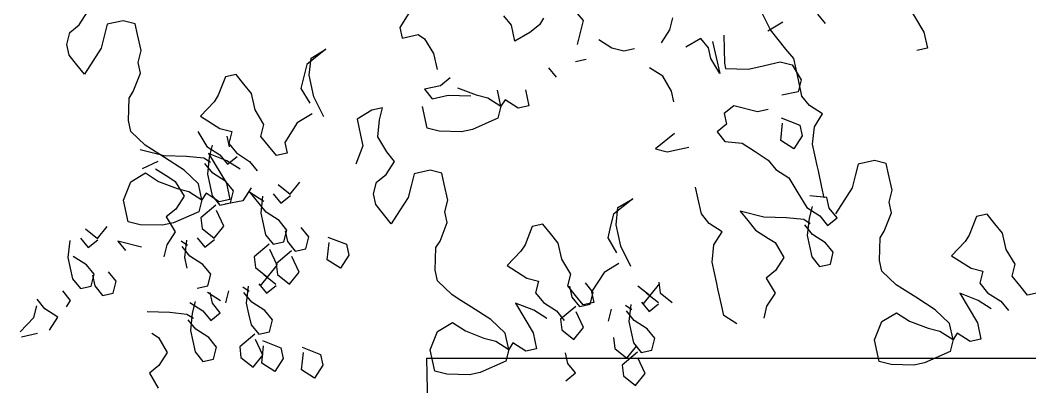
# Model space of a CAD drawing. Header units: millimetres. Extents: x 46 to 20372, y 30 to 14100.
# Drawn here: x 19449.9 to 19678, y 963.4 to 1046.2 of the extents above; entities that cross this region are included whole.
import ezdxf

# ---------------------------------------------------------------- set-up
doc = ezdxf.new("R2010")
doc.units = ezdxf.units.MM
doc.layers.get('0').update_dxf_attribs({"color": 250})

msp = doc.modelspace()

# ---------------------------------------------------------------- linework, layer by layer
for p, q in [((19650.1, 1050.27), (19654.12, 1043.55)), ((19463.25, 1045.19), (19465.13, 1048.14)), ((19538.48, 1049.05), (19535.65, 1044.62)), ((19560.9, 1045.1), (19559.16, 1047.26)), ((19577.15, 1046.14), (19575.41, 1048.29)), ((19619.46, 1044.03), (19617.19, 1048.6)), ((19630.08, 1047.63), (19631.82, 1045.48)), ((19461.09, 1043.45), (19463.25, 1045.19)), ((19469.56, 1045.31), (19468.88, 1042.62)), ((19473.19, 1046.11), (19469.56, 1045.31)), ((19475.87, 1045.43), (19473.19, 1046.11)), ((19476.41, 1043.01), (19475.87, 1045.43)), ((19561.7, 1041.47), (19560.9, 1045.1)), ((19567.21, 1045.22), (19565.06, 1043.48)), ((19568.15, 1046.7), (19567.21, 1045.22)), ((19576.47, 1043.46), (19577.15, 1046.14)), ((19597.3, 1046.77), (19596.62, 1044.08)), ((19622.21, 1045.8), (19618.84, 1043.79)), ((19460.42, 1040.76), (19461.09, 1043.45)), ((19477.2, 1039.38), (19476.41, 1043.01)), ((19535.65, 1044.62), (19536.18, 1042.2)), ((19536.18, 1042.2), (19539.81, 1043)), ((19539.81, 1043), (19541.28, 1042.06)), ((19565.06, 1043.48), (19561.7, 1041.47)), ((19575.8, 1040.77), (19576.47, 1043.46)), ((19596.62, 1044.08), (19594.74, 1041.13)), ((19608.9, 1042.87), (19609.02, 1036.56)), ((19621.2, 1041.88), (19619.46, 1044.03)), ((19654.12, 1043.55), (19654.92, 1039.92)), ((19460.95, 1038.34), (19460.42, 1040.76)), ((19468.88, 1042.62), (19468.21, 1039.94)), ((19541.28, 1042.06), (19543.29, 1038.69)), ((19583.59, 1039.95), (19580.63, 1041.83)), ((19603.68, 1042.13), (19600.32, 1040.12)), ((19605.42, 1039.98), (19603.68, 1042.13)), ((19606.36, 1041.45), (19607.16, 1037.82)), ((19622.94, 1039.72), (19621.2, 1041.88)), ((19462.69, 1036.19), (19460.95, 1038.34)), ((19468.21, 1039.94), (19466.32, 1036.99)), ((19476.53, 1036.7), (19477.2, 1039.38)), ((19518.98, 1039.69), (19514.67, 1036.21)), ((19515.62, 1037.68), (19518.98, 1039.69)), ((19543.29, 1038.69), (19544.09, 1035.07)), ((19586.27, 1039.27), (19583.59, 1039.95)), ((19588.69, 1039.8), (19586.27, 1039.27)), ((19605.95, 1037.55), (19605.42, 1039.98)), ((19624.68, 1037.57), (19622.94, 1039.72)), ((19654.92, 1039.92), (19652.5, 1039.38)), ((19464.43, 1034.04), (19462.69, 1036.19)), ((19466.32, 1036.99), (19464.43, 1034.04)), ((19477.06, 1034.28), (19476.53, 1036.7)), ((19514.67, 1036.21), (19513.99, 1033.52)), ((19515.2, 1033.79), (19515.62, 1037.68)), ((19577.76, 1037.36), (19575.34, 1036.83)), ((19607.96, 1034.19), (19605.95, 1037.55)), ((19607.16, 1037.82), (19607.96, 1034.19)), ((19609.02, 1036.56), (19609.29, 1035.35)), ((19616.81, 1035.73), (19621.65, 1036.8)), ((19621.65, 1036.8), (19624.33, 1036.12)), ((19624.33, 1036.12), (19626.34, 1032.76)), ((19625.21, 1035.15), (19624.68, 1037.57)), ((19475.44, 1030.12), (19477.06, 1034.28)), ((19498.68, 1033.96), (19496.26, 1033.43)), ((19500.42, 1031.81), (19498.68, 1033.96)), ((19513.99, 1033.52), (19513.32, 1030.84)), ((19516.27, 1028.95), (19515.2, 1033.79)), ((19569.3, 1035.5), (19571.04, 1033.35)), ((19595.08, 1033.56), (19592.13, 1035.45)), ((19597.09, 1030.2), (19595.08, 1033.56)), ((19609.29, 1035.35), (19614.39, 1035.2)), ((19614.39, 1035.2), (19616.81, 1035.73)), ((19625.74, 1032.73), (19625.21, 1035.15)), ((19496.26, 1033.43), (19494.64, 1029.27)), ((19502.17, 1029.65), (19500.42, 1031.81)), ((19544.88, 1031.44), (19541.25, 1030.64)), ((19547.04, 1033.18), (19544.88, 1031.44)), ((19626.34, 1032.76), (19625.66, 1030.07)), ((19626.54, 1029.1), (19625.74, 1032.73)), ((19474.49, 1028.64), (19475.44, 1030.12)), ((19494.64, 1029.27), (19493.7, 1027.79)), ((19502.96, 1026.02), (19502.17, 1029.65)), ((19513.32, 1030.84), (19515.32, 1027.47)), ((19518.54, 1024.38), (19516.27, 1028.95)), ((19541.25, 1030.64), (19543, 1028.49)), ((19543, 1028.49), (19546.62, 1029.29)), ((19546.62, 1029.29), (19551.73, 1029.14)), ((19548.74, 1030.98), (19552.9, 1029.36)), ((19552.9, 1029.36), (19555.58, 1028.68)), ((19558.53, 1026.79), (19557.73, 1030.42)), ((19564.05, 1030.54), (19564.85, 1026.91)), ((19597.62, 1027.78), (19597.09, 1030.2)), ((19625.66, 1030.07), (19622.03, 1029.27)), ((19628.29, 1026.95), (19626.54, 1029.1)), ((19474.35, 1023.54), (19474.49, 1028.64)), ((19493.7, 1027.79), (19490.6, 1024.58)), ((19541.86, 1021.86), (19540.8, 1026.7)), ((19555.58, 1028.68), (19558.53, 1026.79)), ((19558.53, 1026.79), (19557.85, 1024.1)), ((19559.48, 1028.26), (19558.53, 1026.79)), ((19562.42, 1026.38), (19559.48, 1028.26)), ((19564.85, 1026.91), (19562.42, 1026.38)), ((19611.15, 1026.88), (19609, 1025.14)), ((19616.52, 1025.53), (19611.15, 1026.88)), ((19631.23, 1025.06), (19628.29, 1026.95)), ((19490.6, 1024.58), (19495.03, 1021.75)), ((19504.97, 1022.66), (19502.96, 1026.02)), ((19515.85, 1025.06), (19512.49, 1023.05)), ((19529.38, 1025.91), (19526.02, 1023.9)), ((19531.8, 1026.44), (19529.38, 1025.91)), ((19531.12, 1023.75), (19531.8, 1026.44)), ((19609, 1025.14), (19609.53, 1022.72)), ((19618.94, 1026.06), (19616.52, 1025.53)), ((19629.35, 1022.11), (19631.23, 1025.06)), ((19474.88, 1021.12), (19474.35, 1023.54)), ((19504.29, 1019.98), (19504.97, 1022.66)), ((19512.49, 1023.05), (19509.66, 1018.62)), ((19526.02, 1023.9), (19526.82, 1020.27)), ((19530.71, 1019.86), (19531.12, 1023.75)), ((19557.85, 1024.1), (19552.07, 1021.57)), ((19609.53, 1022.72), (19607.38, 1020.98)), ((19621.74, 1019.07), (19622.16, 1022.96)), ((19621.89, 1024.17), (19626.05, 1022.55)), ((19626.05, 1022.55), (19626.58, 1020.13)), ((19628.94, 1018.22), (19629.35, 1022.11)), ((19478.1, 1018.02), (19474.88, 1021.12)), ((19490.06, 1021.09), (19492.06, 1017.73)), ((19495.03, 1021.75), (19497.72, 1021.07)), ((19497.17, 1017.59), (19496.64, 1020)), ((19497.72, 1021.07), (19497.04, 1018.38)), ((19506.03, 1017.82), (19504.29, 1019.98)), ((19526.82, 1020.27), (19527.35, 1017.85)), ((19532.72, 1016.5), (19530.71, 1019.86)), ((19544.55, 1021.18), (19541.86, 1021.86)), ((19549.65, 1021.04), (19544.55, 1021.18)), ((19552.07, 1021.57), (19549.65, 1021.04)), ((19597.74, 1020.65), (19593.43, 1017.17)), ((19607.38, 1020.98), (19609.12, 1018.83)), ((19626.58, 1020.13), (19624.69, 1017.18)), ((19479.57, 1017.08), (19478.1, 1018.02)), ((19492.06, 1017.73), (19495.02, 1015.84)), ((19493.27, 1017.99), (19492.6, 1015.31)), ((19497.04, 1018.38), (19498.78, 1016.23)), ((19507.78, 1015.67), (19506.03, 1017.82)), ((19509.66, 1018.62), (19510.19, 1016.2)), ((19527.35, 1017.85), (19525.73, 1013.69)), ((19596.12, 1016.49), (19600.96, 1017.55)), ((19609.12, 1018.83), (19613.01, 1018.42)), ((19613.01, 1018.42), (19615.96, 1016.53)), ((19624.69, 1017.18), (19621.74, 1019.07)), ((19630, 1013.38), (19628.94, 1018.22)), ((19482.39, 1015.6), (19477.02, 1016.96)), ((19482.52, 1015.19), (19479.57, 1017.08)), ((19487.49, 1015.46), (19482.39, 1015.6)), ((19491.39, 1015.05), (19487.49, 1015.46)), ((19492.6, 1015.31), (19492.19, 1011.42)), ((19492.46, 1016.11), (19496.48, 1009.38)), ((19496.62, 1014.49), (19492.46, 1016.11)), ((19495.02, 1015.84), (19496.76, 1013.69)), ((19496.76, 1013.69), (19498.91, 1015.43)), ((19498.78, 1016.23), (19501.73, 1014.34)), ((19510.19, 1016.2), (19507.78, 1015.67)), ((19534.46, 1014.34), (19532.72, 1016.5)), ((19593.43, 1017.17), (19596.12, 1016.49)), ((19615.96, 1016.53), (19618.91, 1014.64)), ((19477.54, 1012.75), (19481.09, 1014.4)), ((19486.95, 1012.36), (19482.52, 1015.19)), ((19492.86, 1014.1), (19491.39, 1015.05)), ((19493.39, 1011.68), (19491.65, 1013.83)), ((19499.58, 1012.6), (19496.62, 1014.49)), ((19501.73, 1014.34), (19503.47, 1012.19)), ((19532.58, 1011.39), (19534.46, 1014.34)), ((19618.91, 1014.64), (19620.66, 1012.49)), ((19630.27, 1012.17), (19630, 1013.38)), ((19639.29, 1013.72), (19638.61, 1011.04)), ((19642.92, 1014.52), (19639.29, 1013.72)), ((19645.6, 1013.84), (19642.92, 1014.52)), ((19646.13, 1011.42), (19645.6, 1013.84)), ((19474.86, 1009.7), (19478.22, 1011.71)), ((19478.22, 1011.71), (19481.17, 1009.82)), ((19480.5, 1012.65), (19483.45, 1010.77)), ((19483.45, 1010.77), (19484.93, 1009.82)), ((19490.16, 1009.26), (19486.95, 1012.36)), ((19492.19, 1011.42), (19492.72, 1009)), ((19496.35, 1009.8), (19493.39, 1011.68)), ((19530.42, 1009.65), (19532.58, 1011.39)), ((19538.89, 1011.51), (19538.21, 1008.83)), ((19542.52, 1012.31), (19538.89, 1011.51)), ((19545.2, 1011.63), (19542.52, 1012.31)), ((19545.73, 1009.21), (19545.2, 1011.63)), ((19620.66, 1012.49), (19623.61, 1010.6)), ((19631.06, 1008.54), (19630.27, 1012.17)), ((19638.61, 1011.04), (19637.93, 1008.35)), ((19646.93, 1007.8), (19646.13, 1011.42)), ((19473.23, 1005.54), (19474.86, 1009.7)), ((19481.17, 1009.82), (19485.33, 1008.2)), ((19484.93, 1009.82), (19486.94, 1006.46)), ((19490.96, 1005.64), (19490.16, 1009.26)), ((19492.72, 1009), (19493.25, 1006.58)), ((19498.09, 1007.64), (19496.35, 1009.8)), ((19496.48, 1009.38), (19497.28, 1005.75)), ((19508.18, 1009.08), (19510.92, 1006.9)), ((19510.92, 1006.9), (19513.1, 1009.64)), ((19529.74, 1006.97), (19530.42, 1009.65)), ((19538.21, 1008.83), (19537.53, 1006.14)), ((19546.53, 1005.59), (19545.73, 1009.21)), ((19603.04, 1006.08), (19602.51, 1008.5)), ((19623.61, 1010.6), (19625.61, 1007.24)), ((19631.6, 1006.12), (19631.06, 1008.54)), ((19486.94, 1006.46), (19485.05, 1003.51)), ((19485.33, 1008.2), (19488.01, 1007.52)), ((19488.01, 1007.52), (19490.96, 1005.64)), ((19491.91, 1007.11), (19490.96, 1005.64)), ((19494.86, 1005.22), (19491.91, 1007.11)), ((19493.25, 1006.58), (19494.99, 1004.43)), ((19497.41, 1004.96), (19498.09, 1007.64)), ((19502.1, 1008.36), (19500.21, 1005.41)), ((19504.92, 1005.28), (19501.53, 1007.46)), ((19505.45, 1002.86), (19501.62, 1007.6)), ((19504.65, 1006.49), (19504.24, 1002.6)), ((19507.07, 1007.02), (19508.81, 1004.87)), ((19508.81, 1004.87), (19510.97, 1006.61)), ((19530.28, 1004.55), (19529.74, 1006.97)), ((19537.53, 1006.14), (19535.64, 1003.19)), ((19625.61, 1007.24), (19627.62, 1003.87)), ((19632.19, 1006.15), (19628.3, 1006.56)), ((19632.72, 1003.73), (19632.19, 1006.15)), ((19637.93, 1008.35), (19636.04, 1005.4)), ((19646.25, 1005.11), (19646.93, 1007.8)), ((19474.3, 1000.7), (19473.23, 1005.54)), ((19490.96, 1005.64), (19490.29, 1002.95)), ((19494.11, 1004.47), (19490.7, 1001.59)), ((19497.28, 1005.75), (19494.86, 1005.22)), ((19494.99, 1004.43), (19497.41, 1004.96)), ((19500.21, 1005.41), (19496.2, 1004.69)), ((19532.02, 1002.39), (19530.28, 1004.55)), ((19545.85, 1002.9), (19546.53, 1005.59)), ((19588.31, 1005.89), (19584, 1002.41)), ((19584.53, 999.99), (19584.94, 1003.89)), ((19584.94, 1003.89), (19588.31, 1005.89)), ((19603.84, 1002.45), (19603.04, 1006.08)), ((19627.62, 1003.87), (19630.57, 1001.99)), ((19628.83, 1004.14), (19628.15, 1001.46)), ((19636.04, 1005.4), (19634.16, 1002.45)), ((19646.79, 1002.69), (19646.25, 1005.11)), ((19485.05, 1003.51), (19482.9, 1001.77)), ((19482.9, 1001.77), (19484.9, 998.4)), ((19490.29, 1002.95), (19484.51, 1000.41)), ((19490.7, 1001.59), (19490.98, 999.13)), ((19495.9, 999.69), (19494.25, 1003.24)), ((19504.24, 1002.6), (19504.78, 1000.18)), ((19508.4, 1000.98), (19505.45, 1002.86)), ((19533.76, 1000.24), (19532.02, 1002.39)), ((19535.64, 1003.19), (19533.76, 1000.24)), ((19546.39, 1000.48), (19545.85, 1002.9)), ((19584, 1002.41), (19583.32, 999.73)), ((19605.58, 1000.3), (19603.84, 1002.45)), ((19612.58, 1003.1), (19614.32, 1000.95)), ((19617.94, 1001.75), (19612.58, 1003.1)), ((19623.05, 1001.6), (19617.94, 1001.75)), ((19626.94, 1001.19), (19623.05, 1001.6)), ((19630.57, 1001.99), (19632.31, 999.84)), ((19632.31, 999.84), (19634.47, 1001.58)), ((19634.47, 1001.58), (19632.72, 1003.73)), ((19645.16, 998.53), (19646.79, 1002.69)), ((19665.99, 1001.84), (19664.37, 997.68)), ((19668.41, 1002.38), (19665.99, 1001.84)), ((19670.15, 1000.22), (19668.41, 1002.38)), ((19467.36, 996.89), (19469.55, 999.63)), ((19476.98, 1000.02), (19474.3, 1000.7)), ((19482.08, 999.88), (19476.98, 1000.02)), ((19484.51, 1000.41), (19482.08, 999.88)), ((19493.72, 996.95), (19495.9, 999.69)), ((19504.78, 1000.18), (19505.31, 997.76)), ((19510.14, 998.82), (19508.4, 1000.98)), ((19515.14, 997.25), (19513.4, 999.41)), ((19544.76, 996.32), (19546.39, 1000.48)), ((19565.59, 999.63), (19563.97, 995.47)), ((19568.01, 1000.17), (19565.59, 999.63)), ((19569.75, 998.01), (19568.01, 1000.17)), ((19583.32, 999.73), (19582.65, 997.04)), ((19585.59, 995.15), (19584.53, 999.99)), ((19608.53, 998.41), (19605.58, 1000.3)), ((19614.32, 1000.95), (19616.06, 998.8)), ((19628.42, 1000.25), (19626.94, 1001.19)), ((19628.95, 997.83), (19627.21, 999.98)), ((19628.15, 1001.46), (19627.74, 997.56)), ((19671.89, 998.07), (19670.15, 1000.22)), ((19463.52, 997.01), (19465.26, 994.86)), ((19464.62, 999.07), (19467.36, 996.89)), ((19484.9, 998.4), (19483.02, 995.45)), ((19489.88, 997.07), (19491.61, 994.92)), ((19490.98, 999.13), (19493.72, 996.95)), ((19505.31, 997.76), (19507.05, 995.61)), ((19509.47, 996.14), (19510.14, 998.82)), ((19509.78, 998.61), (19510.31, 996.19)), ((19514.47, 994.57), (19515.14, 997.25)), ((19519.44, 997.22), (19523.6, 995.59)), ((19571.49, 995.86), (19569.75, 998.01)), ((19582.65, 997.04), (19584.65, 993.68)), ((19606.65, 995.46), (19608.53, 998.41)), ((19616.06, 998.8), (19619.01, 996.91)), ((19627.74, 997.56), (19628.27, 995.14)), ((19631.9, 995.94), (19628.95, 997.83)), ((19644.08, 991.95), (19644.22, 997.06)), ((19644.22, 997.06), (19645.16, 998.53)), ((19664.37, 997.68), (19663.43, 996.21)), ((19672.69, 994.44), (19671.89, 998.07)), ((19461.1, 996.48), (19460.69, 992.59)), ((19465.26, 994.86), (19467.41, 996.6)), ((19471.98, 996.31), (19473.72, 994.16)), ((19477.34, 994.96), (19471.98, 996.31)), ((19483.02, 995.45), (19482.34, 992.77)), ((19487.72, 995.33), (19486.25, 996.27)), ((19488.25, 992.91), (19486.51, 995.06)), ((19487.45, 996.54), (19487.04, 992.64)), ((19491.61, 994.92), (19493.77, 996.66)), ((19506.17, 995.65), (19502.76, 992.77)), ((19507.05, 995.61), (19509.47, 996.14)), ((19510.31, 996.19), (19512.05, 994.04)), ((19519.29, 992.11), (19519.7, 996.01)), ((19523.6, 995.59), (19524.13, 993.17)), ((19543.68, 989.74), (19543.82, 994.85)), ((19543.82, 994.85), (19544.76, 996.32)), ((19563.97, 995.47), (19563.03, 994)), ((19572.29, 992.23), (19571.49, 995.86)), ((19587.87, 990.58), (19585.59, 995.15)), ((19606.24, 991.56), (19606.65, 995.46)), ((19619.01, 996.91), (19620.48, 995.97)), ((19620.48, 995.97), (19622.49, 992.6)), ((19628.27, 995.14), (19628.81, 992.72)), ((19633.64, 993.79), (19631.9, 995.94)), ((19663.43, 996.21), (19660.33, 992.99)), ((19460.69, 992.59), (19461.22, 990.17)), ((19464.85, 990.97), (19461.89, 992.85)), ((19487.04, 992.64), (19487.58, 990.23)), ((19491.2, 991.02), (19488.25, 992.91)), ((19502.76, 992.77), (19503.04, 990.31)), ((19507.96, 990.87), (19506.31, 994.42)), ((19511.17, 994.08), (19507.76, 991.2)), ((19512.96, 989.3), (19511.31, 992.85)), ((19512.05, 994.04), (19514.47, 994.57)), ((19524.13, 993.17), (19522.24, 990.22)), ((19563.03, 994), (19559.93, 990.78)), ((19622.49, 992.6), (19620.6, 989.65)), ((19628.81, 992.72), (19630.54, 990.57)), ((19632.97, 991.1), (19633.64, 993.79)), ((19660.33, 992.99), (19664.75, 990.16)), ((19674.7, 991.08), (19672.69, 994.44)), ((19461.22, 990.17), (19461.75, 987.75)), ((19466.59, 988.81), (19464.85, 990.97)), ((19492.94, 988.87), (19491.2, 991.02)), ((19503.04, 990.31), (19505.78, 988.13)), ((19504.23, 986.18), (19507.96, 990.87)), ((19507.76, 991.2), (19508.04, 988.74)), ((19522.24, 990.22), (19519.29, 992.11)), ((19559.93, 990.78), (19564.35, 987.95)), ((19574.3, 988.87), (19572.29, 992.23)), ((19585.18, 991.26), (19581.82, 989.25)), ((19607.3, 986.73), (19606.24, 991.56)), ((19630.54, 990.57), (19632.97, 991.1)), ((19644.61, 989.53), (19644.08, 991.95)), ((19664.75, 990.16), (19667.44, 989.48)), ((19674.02, 988.39), (19674.7, 991.08)), ((19465.91, 986.13), (19466.59, 988.81)), ((19466.22, 988.6), (19466.75, 986.18)), ((19471.59, 987.24), (19469.85, 989.4)), ((19492.27, 986.18), (19492.94, 988.87)), ((19504.93, 988.74), (19507.67, 986.56)), ((19508.04, 988.74), (19510.78, 986.56)), ((19510.78, 986.56), (19512.96, 989.3)), ((19544.21, 987.32), (19543.68, 989.74)), ((19564.35, 987.95), (19567.04, 987.27)), ((19573.62, 986.18), (19574.3, 988.87)), ((19581.82, 989.25), (19578.99, 984.82)), ((19620.6, 989.65), (19618.45, 987.91)), ((19618.45, 987.91), (19620.46, 984.55)), ((19647.82, 986.44), (19644.61, 989.53)), ((19667.44, 989.48), (19666.76, 986.8)), ((19675.76, 986.24), (19674.02, 988.39)), ((19461.75, 987.75), (19463.49, 985.6)), ((19463.49, 985.6), (19465.91, 986.13)), ((19466.75, 986.18), (19468.49, 984.03)), ((19470.91, 984.56), (19471.59, 987.24)), ((19489.85, 985.65), (19492.27, 986.18)), ((19501.67, 984.94), (19500.19, 985.88)), ((19501.4, 986.15), (19500.99, 982.25)), ((19503.82, 986.68), (19505.56, 984.53)), ((19505.56, 984.53), (19507.72, 986.27)), ((19547.42, 984.23), (19544.21, 987.32)), ((19567.04, 987.27), (19566.36, 984.59)), ((19575.36, 984.03), (19573.62, 986.18)), ((19574.02, 986.09), (19574.55, 983.67)), ((19579.39, 984.73), (19577.65, 986.88)), ((19589.48, 986.17), (19592.22, 983.99)), ((19590.67, 982.04), (19594.41, 986.73)), ((19594.2, 987.06), (19594.48, 984.6)), ((19607.57, 985.52), (19607.3, 986.73)), ((19649.3, 985.49), (19647.82, 986.44)), ((19666.76, 986.8), (19668.51, 984.64)), ((19677.5, 984.09), (19675.76, 986.24)), ((19459.45, 985.06), (19461.19, 982.91)), ((19468.49, 984.03), (19470.91, 984.56)), ((19495.17, 982.79), (19492.22, 984.68)), ((19493.35, 982.29), (19492.82, 984.7)), ((19496.96, 985.06), (19496.29, 982.38)), ((19502.2, 982.52), (19500.46, 984.67)), ((19548.9, 983.28), (19547.42, 984.23)), ((19566.36, 984.59), (19568.11, 982.43)), ((19574.55, 983.67), (19576.29, 981.51)), ((19577.1, 981.87), (19575.36, 984.03)), ((19578.71, 982.05), (19579.39, 984.73)), ((19578.99, 984.82), (19579.52, 982.41)), ((19591.37, 984.6), (19594.11, 982.42)), ((19594.48, 984.6), (19597.22, 982.42)), ((19608.36, 981.89), (19607.57, 985.52)), ((19620.46, 984.55), (19618.57, 981.6)), ((19652.25, 983.61), (19649.3, 985.49)), ((19656.68, 980.78), (19652.25, 983.61)), ((19662.19, 984.52), (19666.21, 977.8)), ((19666.35, 982.9), (19662.19, 984.52)), ((19668.51, 984.64), (19671.46, 982.76)), ((19679.92, 984.62), (19677.5, 984.09)), ((19452.99, 979.02), (19453.67, 981.7)), ((19455.48, 981), (19453.73, 983.15)), ((19461.19, 982.91), (19460.25, 981.43)), ((19488.25, 982.43), (19491.2, 980.54)), ((19489.46, 982.69), (19488.78, 980.01)), ((19495.1, 980.13), (19493.35, 982.29)), ((19500.99, 982.25), (19501.52, 979.84)), ((19505.15, 980.63), (19502.2, 982.52)), ((19551.85, 981.4), (19548.9, 983.28)), ((19556.28, 978.56), (19551.85, 981.4)), ((19565.95, 980.69), (19561.79, 982.31)), ((19561.79, 982.31), (19565.81, 975.59)), ((19568.11, 982.43), (19571.06, 980.55)), ((19575.42, 981.56), (19572.01, 978.68)), ((19576.29, 981.51), (19578.71, 982.05)), ((19579.52, 982.41), (19577.1, 981.87)), ((19588.11, 980.8), (19586.64, 981.74)), ((19587.85, 982.01), (19587.44, 978.12)), ((19590.27, 982.54), (19592.01, 980.39)), ((19592.01, 980.39), (19594.16, 982.13)), ((19608.9, 979.47), (19608.36, 981.89)), ((19618.57, 981.6), (19617.9, 978.91)), ((19669.3, 981.01), (19666.35, 982.9)), ((19671.46, 982.76), (19673.2, 980.6)), ((19449.89, 975.8), (19452.99, 979.02)), ((19458.43, 979.11), (19455.48, 981)), ((19456.54, 976.16), (19458.43, 979.11)), ((19483.68, 980.16), (19478.57, 980.3)), ((19487.57, 979.74), (19483.68, 980.16)), ((19489.05, 978.8), (19487.57, 979.74)), ((19488.78, 980.01), (19488.37, 976.12)), ((19491.2, 980.54), (19492.94, 978.39)), ((19492.94, 978.39), (19495.1, 980.13)), ((19501.52, 979.84), (19502.05, 977.42)), ((19506.89, 978.48), (19505.15, 980.63)), ((19568.9, 978.8), (19565.95, 980.69)), ((19571.06, 980.55), (19572.8, 978.39)), ((19577.21, 976.78), (19575.56, 980.33)), ((19583.41, 980.92), (19582.73, 978.24)), ((19588.64, 978.38), (19586.9, 980.53)), ((19611.85, 977.58), (19608.9, 979.47)), ((19644.58, 978.12), (19647.95, 980.12)), ((19647.95, 980.12), (19650.89, 978.24)), ((19659.89, 977.68), (19656.68, 980.78)), ((19489.58, 976.38), (19487.84, 978.53)), ((19502.05, 977.42), (19503.79, 975.26)), ((19506.21, 975.8), (19506.89, 978.48)), ((19544.18, 975.91), (19547.55, 977.91)), ((19547.55, 977.91), (19550.49, 976.02)), ((19559.49, 975.47), (19556.28, 978.56)), ((19572.01, 978.68), (19572.28, 976.22)), ((19575.02, 974.04), (19577.21, 976.78)), ((19587.44, 978.12), (19587.97, 975.7)), ((19591.6, 976.5), (19588.64, 978.38)), ((19593.34, 974.34), (19591.6, 976.5)), ((19642.96, 973.96), (19644.58, 978.12)), ((19650.89, 978.24), (19655.06, 976.62)), ((19655.06, 976.62), (19657.74, 975.94)), ((19660.69, 974.05), (19659.89, 977.68)), ((19666.21, 977.8), (19667, 974.17)), ((19453.79, 975.39), (19450.16, 974.59)), ((19479.64, 975.47), (19481.11, 974.52)), ((19481.11, 974.52), (19483.12, 971.16)), ((19488.37, 976.12), (19488.9, 973.7)), ((19492.53, 974.5), (19489.58, 976.38)), ((19494.27, 972.34), (19492.53, 974.5)), ((19502.92, 975.31), (19499.51, 972.43)), ((19503.79, 975.26), (19506.21, 975.8)), ((19542.56, 971.74), (19544.18, 975.91)), ((19550.49, 976.02), (19554.66, 974.4)), ((19554.66, 974.4), (19557.34, 973.73)), ((19560.29, 971.84), (19559.49, 975.47)), ((19565.81, 975.59), (19566.6, 971.96)), ((19572.28, 976.22), (19575.02, 974.04)), ((19583.96, 974.5), (19584.24, 972.04)), ((19587.97, 975.7), (19588.5, 973.28)), ((19592.66, 971.66), (19593.34, 974.34)), ((19657.74, 975.94), (19660.69, 974.05)), ((19661.63, 975.52), (19660.69, 974.05)), ((19664.58, 973.64), (19661.63, 975.52)), ((19488.9, 973.7), (19489.43, 971.28)), ((19493.59, 969.66), (19494.27, 972.34)), ((19499.51, 972.43), (19499.78, 969.97)), ((19504.71, 970.53), (19503.06, 974.08)), ((19504.47, 968.71), (19504.88, 972.61)), ((19504.61, 973.82), (19508.77, 972.19)), ((19508.77, 972.19), (19509.31, 969.78)), ((19513.61, 972.32), (19517.77, 970.69)), ((19557.34, 973.73), (19560.29, 971.84)), ((19561.23, 973.31), (19560.29, 971.84)), ((19564.18, 971.43), (19561.23, 973.31)), ((19566.6, 971.96), (19564.18, 971.43)), ((19584.24, 972.04), (19586.98, 969.86)), ((19586.98, 969.86), (19589.16, 972.6)), ((19588.5, 973.28), (19590.24, 971.12)), ((19644.02, 969.12), (19642.96, 973.96)), ((19660.69, 974.05), (19660.01, 971.36)), ((19667, 974.17), (19664.58, 973.64)), ((19483.12, 971.16), (19481.23, 968.21)), ((19489.43, 971.28), (19491.17, 969.12)), ((19491.17, 969.12), (19493.59, 969.66)), ((19499.78, 969.97), (19502.53, 967.79)), ((19502.53, 967.79), (19504.71, 970.53)), ((19509.31, 969.78), (19507.42, 966.83)), ((19513.47, 967.21), (19513.88, 971.11)), ((19517.77, 970.69), (19518.31, 968.28)), ((19541.72, 969.82), (19841.72, 969.82)), ((19543.62, 966.91), (19542.56, 971.74)), ((19560.29, 971.84), (19559.61, 969.15)), ((19573.62, 968.66), (19573.09, 971.08)), ((19589.36, 971.17), (19585.95, 968.29)), ((19591.15, 966.39), (19589.5, 969.94)), ((19590.24, 971.12), (19592.66, 971.66)), ((19660.01, 971.36), (19654.23, 968.83)), ((19481.23, 968.21), (19479.08, 966.47)), ((19507.42, 966.83), (19504.47, 968.71)), ((19518.31, 968.28), (19516.42, 965.33)), ((19559.61, 969.15), (19553.83, 966.62)), ((19575.37, 966.5), (19573.62, 968.66)), ((19585.95, 968.29), (19586.23, 965.83)), ((19646.71, 968.44), (19644.02, 969.12)), ((19651.81, 968.29), (19646.71, 968.44)), ((19654.23, 968.83), (19651.81, 968.29)), ((19479.08, 966.47), (19481.09, 963.1)), ((19516.42, 965.33), (19513.47, 967.21)), ((19546.31, 966.23), (19543.62, 966.91)), ((19551.41, 966.08), (19546.31, 966.23)), ((19553.83, 966.62), (19551.41, 966.08)), ((19573.21, 964.76), (19575.37, 966.5)), ((19586.23, 965.83), (19588.97, 963.65)), ((19588.97, 963.65), (19591.15, 966.39))]:
    msp.add_line(p, q)
msp.add_arc((19765.59, 970.17), 223.87, 180.0881, 237.3517)

doc.saveas('drawing.dxf')
